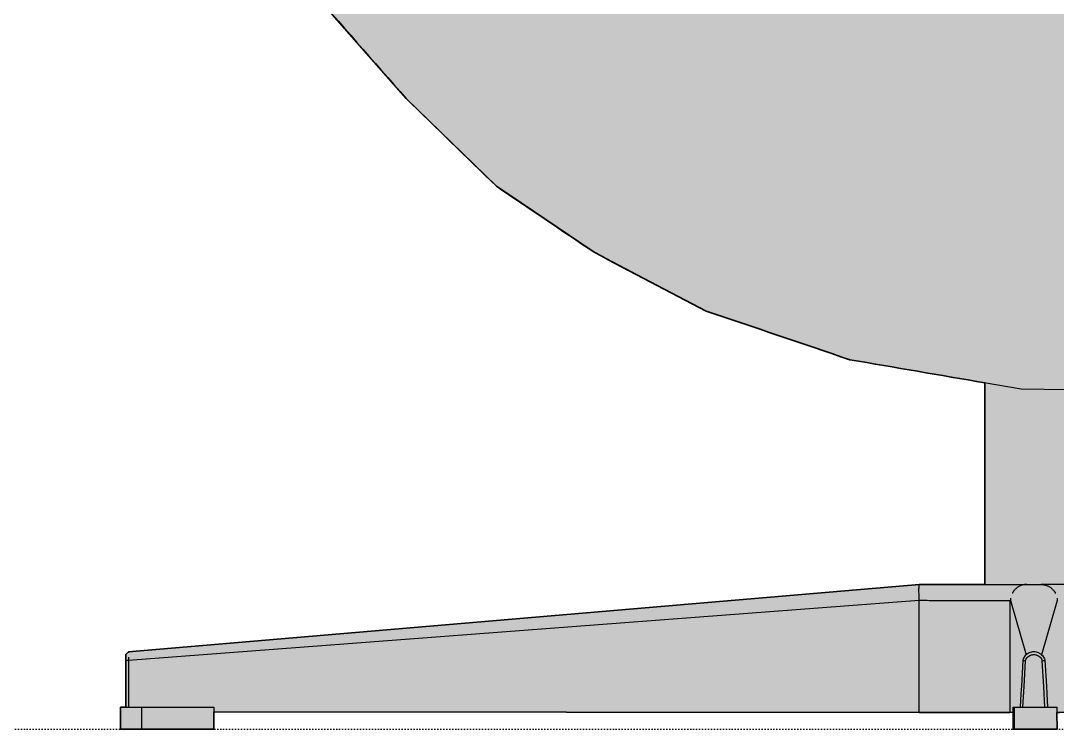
# Model space of a CAD drawing. Header units: millimetres. Extents: x 0 to 2578, y -1409 to 1073.
# Drawn here: x 1633 to 2016.3, y 0 to 262 of the extents above; entities that cross this region are included whole.
import ezdxf

# ---------------------------------------------------------------- set-up
doc = ezdxf.new("R2010")
doc.units = ezdxf.units.MM
doc.linetypes.add('Dots', pattern=[1, 0, -1])
doc.layers.add('Blocks', color=7, linetype='Continuous')
doc.layers.add('Blocks$Fill', color=7, linetype='Continuous', true_color=0xffffff)
for name, color, linetype, lineweight, true_color in [('Blocks$Inner', 7, 'Continuous', 25, 0x007f00), ('Blocks$Outline', 7, 'Continuous', 35, 0xff3f3f), ('Groud', 7, 'Dots', 25, 0x243775)]:
    doc.layers.add(name, color=color, linetype=linetype, lineweight=lineweight, true_color=true_color)

# ---------------------------------------------------------------- blocks, each defined once
blk = doc.blocks.new('Egg Side')
at = {"layer": 'Blocks$Fill'}
blk.add_hatch(color=256, dxfattribs=at).paths.add_polyline_path([(-169.14, 365.79), (-170.83, 369.28), (-191.94, 408.28), (-220.42, 460.72), (-243.95, 497.56), (-268.92, 527.63), (-295.55, 551.3), (-323.05, 568.46), (-352.92, 580.03), (-385.19, 585.54), (-420.24, 584.36), (-464.95, 573.55), (-535.36, 544.38), (-573.22, 528.56), (-594.47, 522.41), (-606.96, 521.38), (-630.44, 524.05), (-638.76, 526.57), (-646.02, 530.18), (-654.9, 537.18), (-662.04, 544.93), (-668.8, 555.08), (-681.28, 586.91), (-687.29, 622.93), (-685.87, 671.97), (-674.69, 733.52), (-635.26, 850.93), (-614.98, 902.37), (-605.38, 934.16), (-601.87, 962.06), (-604.2, 987.91), (-612.92, 1012.95), (-628.23, 1036.02), (-647.67, 1053.91), (-670.59, 1066.37), (-697.34, 1072.88), (-699.19, 1072.85), (-704.76, 1072.69), (-710.34, 1072.37), (-715.92, 1071.9), (-721.49, 1071.26), (-727.06, 1070.47), (-732.6, 1069.53), (-738.13, 1068.42), (-743.62, 1067.16), (-749.07, 1065.75), (-754.48, 1064.18), (-759.84, 1062.47), (-765.14, 1060.6), (-770.38, 1058.59), (-775.55, 1056.44), (-780.65, 1054.15), (-785.67, 1051.73), (-809.29, 1039.91), (-916.44, 986.28), (-929.11, 978.66), (-936.54, 971.36), (-938.44, 968.76), (-938.87, 968.08), (-939.31, 967.35), (-939.73, 966.61), (-940.51, 965.07), (-942.78, 958.12), (-942.78, 958.12), (-942.79, 958.11), (-951.48, 932.19), (-967.45, 877.63), (-978.98, 804.95), (-981.44, 714.6), (-979.09, 651), (-965.29, 552.02), (-953.47, 497.99), (-931.51, 433.74), (-906.3, 377.85), (-875.88, 325.48), (-838.6, 274.8), (-802.14, 233.17), (-768.76, 200.76), (-732.62, 176.35), (-691.17, 154.63), (-638.05, 136.63), (-588.11, 128.1), (-588.11, 53.53), (-612.43, 53.53), (-904.84, 28.61), (-905.76, 27.61), (-905.76, 8.16), (-907.73, 8.16), (-907.73, 0), (-873.21, 0), (-873.21, 6.42), (-579.76, 6.22), (-578.89, 6.22), (-577.66, 6.29), (-577.66, 0), (-561.47, 0), (-561.52, 6.22), (-560.45, 6.22), (-560.45, 6.22), (-557.86, 6.22), (-265.68, 6.42), (-265.68, 0), (-231.17, 0), (-231.17, 8.16), (-234.48, 8.16), (-234.48, 27.61), (-235.39, 28.61), (-526.61, 53.53), (-549.79, 53.53), (-549.79, 125.41), (-523.7, 124.98), (-452.72, 130.83), (-403.19, 141.18), (-345.82, 158.95), (-284.14, 186.68), (-238.06, 213.46), (-199.27, 239.02), (-176.93, 254.76), (-160.17, 267.35), (-160.17, 267.35), (-160.17, 267.35), (-160.17, 267.35), (-160.17, 267.35), (-160.17, 267.35), (-160.17, 267.35), (-160.17, 267.35), (-160.17, 267.35), (-160.17, 267.35), (-160.17, 267.35), (-160.17, 267.35), (-160.17, 267.35), (-160.17, 267.35), (-160.16, 267.35), (-160.16, 267.35), (-160.16, 267.35), (-160.16, 267.35), (-160.16, 267.35), (-160.16, 267.35), (-160.16, 267.35), (-158.95, 268.55), (-157.76, 269.81), (-156.61, 271.11), (-155.5, 272.47), (-154.42, 273.87), (-153.39, 275.32), (-152.89, 276.06), (-152.4, 276.81), (-151.92, 277.57), (-151.46, 278.34), (-151.01, 279.13), (-150.57, 279.92), (-150.15, 280.72), (-149.73, 281.53), (-149.34, 282.35), (-148.95, 283.18), (-148.58, 284.02), (-148.23, 284.86), (-147.89, 285.71), (-147.56, 286.57), (-147.25, 287.44), (-146.96, 288.31), (-146.68, 289.19), (-146.42, 290.07), (-146.17, 290.96), (-145.94, 291.85), (-145.73, 292.74), (-145.53, 293.64), (-145.34, 294.55), (-145.18, 295.45), (-145.03, 296.36), (-144.9, 297.27), (-144.78, 298.18), (-144.68, 299.09), (-144.6, 300), (-144.53, 300.91), (-144.48, 301.82), (-144.45, 302.73), (-144.43, 303.64), (-144.43, 304.55), (-144.45, 305.46), (-144.48, 306.36), (-144.52, 307.26), (-144.59, 308.15), (-144.67, 309.05), (-144.76, 309.94), (-144.87, 310.82), (-144.99, 311.7), (-145.28, 313.44), (-145.63, 315.15), (-146.04, 316.84), (-146.5, 318.51), (-147.01, 320.13), (-153.11, 332.73), (-149.75, 335.81), (-148.27, 337.71), (-147.1, 339.85), (-146.01, 343.45), (-145.8, 346.84), (-145.56, 346.9), (-145.39, 346.98), (-145.19, 347.13), (-145.1, 347.24), (-145.01, 347.39), (-144.94, 347.57), (-144.9, 347.79), (-144.9, 348.03), (-144.92, 348.15), (-144.92, 348.15), (-144.92, 348.15), (-144.92, 348.15), (-144.92, 348.15), (-144.92, 348.15), (-144.92, 348.15), (-144.92, 348.15), (-144.92, 348.15), (-144.92, 348.15), (-144.92, 348.15), (-144.92, 348.15), (-144.92, 348.15), (-144.92, 348.15), (-144.92, 348.15), (-145.24, 348.59), (-147.34, 351.38), (-149.16, 353.73), (-149.92, 354.63), (-150.34, 355.1), (-150.79, 355.58), (-151.26, 356.08), (-151.77, 356.59), (-152.31, 357.11), (-152.89, 357.64), (-153.51, 358.19), (-154.17, 358.75), (-154.88, 359.32), (-155.62, 359.89), (-156.42, 360.48), (-157.26, 361.08), (-158.16, 361.69), (-159.13, 362.31), (-159.64, 362.62), (-160.18, 362.94), (-160.75, 363.25), (-161.06, 363.41), (-161.37, 363.57), (-161.7, 363.72), (-162.04, 363.87), (-162.4, 364.02), (-162.78, 364.17), (-163.17, 364.32), (-163.59, 364.46), (-164.03, 364.6), (-164.48, 364.74), (-165.22, 364.95), (-166.3, 365.22), (-167.47, 365.47)], flags=0)
at = {"layer": 'Blocks$Inner'}
for p, q in [((-588.11, 53.53), (-588.11, 128.1)), ((-578.68, 47.58), (-572.88, 27.55)), ((-561.37, 47.58), (-567.18, 27.55)), ((-905.76, 27.61), (-904.84, 28.61)), ((-899.91, 0), (-899.91, 8.16)), ((-577.18, 0), (-577.18, 8.16)), ((-561.52, 8.16), (-561.52, 0))]:
    blk.add_line(p, q, dxfattribs=at)
for points in [[(-160.17, 267.35), (-176.93, 254.76), (-199.27, 239.02), (-238.06, 213.46), (-284.14, 186.68), (-345.82, 158.95), (-403.19, 141.18), (-452.72, 130.83), (-523.7, 124.98), (-574.69, 125.81), (-638.05, 136.63), (-691.17, 154.63), (-732.62, 176.35), (-768.76, 200.76), (-802.14, 233.17), (-838.6, 274.8), (-875.88, 325.48), (-906.3, 377.85), (-931.51, 433.74), (-953.47, 497.99), (-965.29, 552.02)], [(-612.43, 53.53), (-613.78, 53.41), (-612.43, 53.53), (-904.84, 28.61)], [(-612.43, 53.53), (-605.53, 53.53), (-598.86, 53.53), (-592.61, 53.53), (-586.98, 53.53), (-582.13, 53.53), (-578.21, 53.53), (-575.29, 53.53), (-573.51, 53.53), (-572.89, 53.53), (-570.13, 53.53), (-567.37, 53.53)], [(-526.61, 53.53), (-534.59, 53.53), (-541.32, 53.53), (-546.84, 53.53), (-555.39, 53.53), (-560.47, 53.53), (-563.42, 53.53), (-566.36, 53.53), (-567.1, 53.53), (-567.37, 53.53)], [(-612.43, 47.59), (-685.52, 42.07), (-758.61, 36.54), (-831.7, 31), (-904.79, 25.46), (-904.78, 15.95), (-904.77, 8.16)], [(-578.89, 47.41), (-578.89, 26.81), (-578.89, 6.22), (-579.76, 6.22), (-582.23, 6.22), (-586.2, 6.22), (-591.48, 6.22), (-597.82, 6.22), (-604.91, 6.22), (-612.43, 6.22), (-873.21, 6.42)], [(-612.43, 6.22), (-612.43, 26.87), (-612.43, 47.53)], [(-905.76, 8.16), (-905.76, 15.86), (-905.76, 25.27)], [(-574.12, 25.5), (-574.66, 15.96), (-574.81, 13.26), (-575.1, 8.16)], [(-574.1, 8.16), (-573.67, 15.86), (-573.15, 25.27)], [(-565.96, 8.16), (-566.38, 15.86), (-566.9, 25.27)], [(-565.93, 25.5), (-565.39, 15.96), (-565.24, 13.26), (-564.96, 8.16)], [(-873.19, 0), (-907.73, 0), (-907.73, 8.16), (-873.21, 8.16), (-873.21, 0)], [(-561.47, 0), (-577.66, 0), (-577.66, 8.16), (-561.47, 8.16)], [(-578.89, 6.22), (-577.66, 6.29)], [(-265.68, 6.42), (-526.61, 6.22), (-534.3, 6.22), (-541.63, 6.22), (-548.21, 6.22), (-553.71, 6.22), (-557.86, 6.22), (-560.45, 6.22), (-561.37, 6.22), (-561.47, 6.22)]]:
    blk.add_lwpolyline(points, dxfattribs=at)
for points, knots in [([(-612.52, 51.05), (-612.53, 51.31), (-612.52, 51.79), (-612.5, 52.21), (-612.49, 52.39)], [0.4020945, 0.4020945, 0.4020945, 0.4020945, 0.5, 0.6, 0.6, 0.6, 0.6]), ([(-612.43, 47.56), (-612.43, 47.85), (-612.42, 48.3), (-612.43, 48.9), (-612.43, 49.35), (-612.45, 49.79), (-612.49, 50.37), (-612.52, 50.78), (-612.52, 51.04)], [1.0061626, 1.0061626, 1.0061626, 1.0061626, 1.1061591, 1.1561591, 1.2061591, 1.2561591, 1.3061591, 1.4061591, 1.4061591, 1.4061591, 1.4061591]), ([(-612.49, 52.4), (-612.48, 52.58), (-612.47, 52.9), (-612.45, 53.17), (-612.45, 53.24)], [0.6009979, 0.6009979, 0.6009979, 0.6009979, 0.7, 0.7998701, 0.7998701, 0.7998701, 0.7998701]), ([(-572.68, 53.53), (-572.76, 53.52), (-572.92, 53.52), (-573.15, 53.51), (-573.38, 53.49), (-573.61, 53.45), (-573.85, 53.41), (-574.15, 53.35), (-574.53, 53.24), (-574.97, 53.08), (-575.4, 52.88), (-575.81, 52.65), (-576.2, 52.39), (-576.57, 52.11), (-576.91, 51.79), (-577.18, 51.5), (-577.38, 51.26), (-577.52, 51.08), (-577.66, 50.88), (-577.78, 50.69), (-577.9, 50.49), (-577.98, 50.35), (-578.01, 50.28)], [0, 0, 0, 0, 0.025, 0.05, 0.075, 0.1, 0.125, 0.15, 0.2, 0.25, 0.3, 0.35, 0.4, 0.45, 0.5, 0.55, 0.575, 0.6, 0.625, 0.65, 0.675, 0.7, 0.7, 0.7, 0.7]), ([(-567.37, 53.53), (-567.29, 53.52), (-567.14, 53.52), (-566.9, 53.51), (-566.67, 53.49), (-566.44, 53.45), (-566.21, 53.41), (-565.9, 53.35), (-565.53, 53.24), (-565.09, 53.08), (-564.66, 52.88), (-564.25, 52.65), (-563.86, 52.39), (-563.49, 52.11), (-563.14, 51.79), (-562.87, 51.5), (-562.68, 51.26), (-562.53, 51.08), (-562.4, 50.88), (-562.27, 50.69), (-562.15, 50.49), (-562.08, 50.35), (-562.04, 50.28)], [11.9998701, 11.9998701, 11.9998701, 11.9998701, 12.0248701, 12.0498701, 12.0748701, 12.0998701, 12.1248701, 12.1498701, 12.1998701, 12.2498701, 12.2998701, 12.3498701, 12.3998701, 12.4498701, 12.4998701, 12.5498701, 12.5748701, 12.5998701, 12.6248701, 12.6498701, 12.6748701, 12.6998701, 12.6998701, 12.6998701, 12.6998701]), ([(-578.89, 47.53), (-578.91, 47.53), (-580.3, 47.53), (-585.23, 47.53), (-590.72, 47.52), (-595.53, 47.53), (-600.83, 47.54), (-606.54, 47.55), (-610.48, 47.55), (-612.43, 47.56)], [0.006163, 0.006163, 0.006163, 0.006163, 0.228385, 0.450607, 0.561718, 0.672829, 0.78394, 0.895051, 1.006163, 1.006163, 1.006163, 1.006163]), ([(-578.61, 48.49), (-578.62, 48.42), (-578.64, 48.27), (-578.67, 47.97), (-578.68, 47.74), (-578.68, 47.58)], [0.90227907, 0.90227907, 0.90227907, 0.90227907, 0.925, 0.95, 1, 1, 1, 1]), ([(-561.45, 48.49), (-561.44, 48.42), (-561.42, 48.27), (-561.38, 47.97), (-561.37, 47.74), (-561.37, 47.58)], [0.90227907, 0.90227907, 0.90227907, 0.90227907, 0.925, 0.95, 1, 1, 1, 1]), ([(-905.76, 25.27), (-905.76, 25.4), (-905.76, 25.81), (-905.76, 26.46), (-905.76, 27.08), (-905.76, 27.38), (-905.76, 27.49), (-905.76, 27.58), (-905.76, 27.61), (-905.76, 27.61)], [2, 2, 2, 2, 2.381855, 3.315711, 4.266469, 5.152013, 5.287245, 5.422794, 6.180571, 6.180571, 6.180571, 6.180571]), ([(-904.84, 28.61), (-904.84, 28.61), (-904.84, 28.55), (-904.84, 28.35), (-904.84, 28.22)], [7.5334967, 7.5334967, 7.5334967, 7.5334967, 7.6110174, 7.6943934, 7.6943934, 7.6943934, 7.6943934]), ([(-572.88, 27.55), (-573.1, 27.34), (-573.39, 27.05), (-573.58, 26.7), (-573.94, 26.06)], [21.8590225, 21.8590225, 21.8590225, 21.8590225, 21.9408616, 21.9686394, 21.9686394, 21.9686394, 21.9686394]), ([(-573.15, 25.27), (-573.12, 25.4), (-572.98, 25.81), (-572.6, 26.46), (-571.93, 27.08), (-571.34, 27.38), (-570.98, 27.49), (-570.72, 27.56), (-570.4, 27.61), (-570.12, 27.62), (-570.03, 27.61)], [1, 1, 1, 1, 1.376691, 2.298365, 3.23673, 4.110642, 4.244097, 4.377861, 4.917142, 5.204101, 5.204101, 5.204101, 5.204101]), ([(-571.82, 28.22), (-572.02, 28.11), (-572.37, 27.91), (-572.72, 27.68), (-572.88, 27.55)], [-0.3352768, -0.3352768, -0.3352768, -0.3352768, -0.2806644, -0.2251088, -0.2251088, -0.2251088, -0.2251088]), ([(-570.03, 28.61), (-570.34, 28.62), (-570.96, 28.56), (-571.54, 28.35), (-571.82, 28.22)], [-0.5014433, -0.5014433, -0.5014433, -0.5014433, -0.4186101, -0.3352768, -0.3352768, -0.3352768, -0.3352768]), ([(-568.24, 28.22), (-568.52, 28.35), (-569.1, 28.56), (-569.72, 28.62), (-570.03, 28.61)], [-0.6676098, -0.6676098, -0.6676098, -0.6676098, -0.5842765, -0.5014433, -0.5014433, -0.5014433, -0.5014433]), ([(-570.03, 27.61), (-569.93, 27.62), (-569.66, 27.61), (-569.34, 27.56), (-569.08, 27.49), (-568.72, 27.38), (-568.13, 27.08), (-567.45, 26.46), (-567.07, 25.81), (-566.94, 25.4), (-566.9, 25.27)], [5.204101, 5.204101, 5.204101, 5.204101, 5.49106, 6.030341, 6.164106, 6.297561, 7.171472, 8.109838, 9.031512, 9.408202, 9.408202, 9.408202, 9.408202]), ([(-567.18, 27.55), (-567.34, 27.68), (-567.69, 27.91), (-568.04, 28.11), (-568.24, 28.22)], [-0.7777778, -0.7777778, -0.7777778, -0.7777778, -0.7222222, -0.6676098, -0.6676098, -0.6676098, -0.6676098]), ([(-567.18, 27.55), (-566.95, 27.34), (-566.66, 27.05), (-566.47, 26.7), (-566.12, 26.06)], [21.8590225, 21.8590225, 21.8590225, 21.8590225, 21.9408616, 21.9686394, 21.9686394, 21.9686394, 21.9686394])]:
    blk.add_open_spline(points, degree=3, knots=knots, dxfattribs=at)
for points in [[(-612.45, 53.24), (-612.43, 53.43), (-612.43, 53.52), (-612.43, 53.53)], [(-578.89, 47.47), (-578.89, 47.49), (-578.89, 47.51), (-578.89, 47.53)], [(-904.79, 25.5), (-904.95, 25.46), (-905.28, 25.39), (-905.6, 25.31), (-905.76, 25.27)], [(-904.81, 26.6), (-904.81, 26.26), (-904.8, 25.88), (-904.79, 25.5)], [(-573.94, 26.06), (-574.01, 25.88), (-574.07, 25.69), (-574.12, 25.5)], [(-574.12, 25.5), (-573.96, 25.46), (-573.64, 25.39), (-573.31, 25.31), (-573.15, 25.27)], [(-566.9, 25.27), (-566.74, 25.31), (-566.42, 25.39), (-566.09, 25.46), (-565.93, 25.5)], [(-566.12, 26.06), (-566.04, 25.88), (-565.98, 25.69), (-565.93, 25.5)]]:
    blk.add_open_spline(points, degree=3, dxfattribs=at)
at = {"layer": 'Blocks$Outline'}
for points in [[(-588.11, 128.1), (-588.11, 53.53)], [(-588.11, 53.53), (-612.43, 53.53), (-904.84, 28.61), (-905.76, 27.61), (-905.76, 8.16), (-907.73, 8.16), (-907.73, 0), (-873.21, 0), (-873.21, 6.42)], [(-873.21, 6.42), (-612.43, 6.22), (-604.91, 6.22), (-597.82, 6.22), (-591.48, 6.22), (-586.2, 6.22), (-582.23, 6.22), (-579.76, 6.22)], [(-579.76, 6.22), (-578.89, 6.22)], [(-578.89, 6.22), (-577.66, 6.29)], [(-577.66, 6.29), (-577.66, 0), (-561.47, 0), (-561.52, 6.22), (-560.45, 6.22)]]:
    blk.add_lwpolyline(points, dxfattribs=at)
blk.add_open_spline([(-942.78, 958.12), (-942.78, 958.12), (-942.79, 958.12), (-942.79, 958.11), (-945.69, 949.47), (-948.58, 940.83), (-951.48, 932.19), (-956.81, 914), (-962.13, 895.81), (-967.45, 877.63), (-971.29, 853.4), (-975.14, 829.18), (-978.98, 804.95), (-979.8, 774.83), (-980.62, 744.72), (-981.44, 714.6), (-980.65, 693.4), (-979.87, 672.2), (-979.09, 651), (-974.49, 618), (-969.89, 585.01), (-965.29, 552.02), (-961.35, 534.01), (-957.41, 516), (-953.47, 497.99), (-946.15, 476.57), (-938.83, 455.16), (-931.51, 433.74), (-923.1, 415.11), (-914.7, 396.48), (-906.3, 377.85), (-896.16, 360.39), (-886.02, 342.94), (-875.88, 325.48), (-863.45, 308.59), (-851.02, 291.69), (-838.6, 274.8), (-826.44, 260.92), (-814.29, 247.05), (-802.14, 233.17), (-791.01, 222.37), (-779.88, 211.56), (-768.76, 200.76), (-756.71, 192.62), (-744.66, 184.49), (-732.62, 176.35), (-718.8, 169.11), (-704.99, 161.87), (-691.17, 154.63), (-673.46, 148.63), (-655.75, 142.63), (-638.05, 136.63), (-621.4, 133.79), (-604.76, 130.95), (-588.11, 128.1)], degree=3, knots=[-27.000302, -27.000302, -27.000302, -27.000302, -27, -27, -27, -26, -26, -26, -25, -25, -25, -24, -24, -24, -23, -23, -23, -22, -22, -22, -21, -21, -21, -20, -20, -20, -19, -19, -19, -17.999999, -17.999999, -17.999999, -16.999999, -16.999999, -16.999999, -15.999999, -15.999999, -15.999999, -14.999999, -14.999999, -14.999999, -13.999999, -13.999999, -13.999999, -12.999999, -12.999999, -12.999999, -11.999999, -11.999999, -11.999999, -10.999999, -10.999999, -10.999999, -10.211858, -10.211858, -10.211858, -10.211858], dxfattribs=at)

msp = doc.modelspace()

# ---------------------------------------------------------------- linework, layer by layer
at = {"layer": 'Groud'}
msp.add_lwpolyline([(1438.52, 0), (2577.65, 0)], dxfattribs=at)

# ---------------------------------------------------------------- block references
at = {"layer": 'Blocks'}
msp.add_blockref('Egg Side', (2577.65, 0), dxfattribs=at)

doc.saveas('drawing.dxf')
